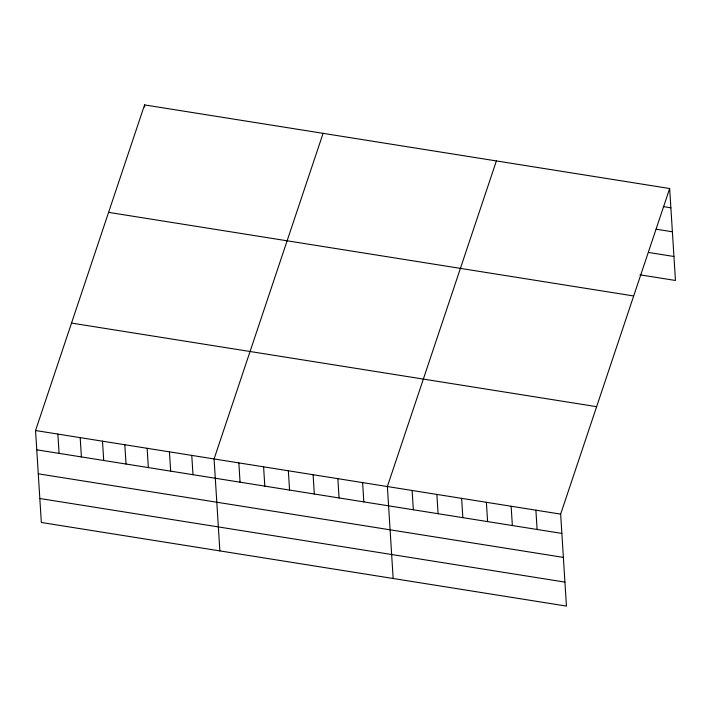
<?xml version="1.0" encoding="UTF-8"?>
<svg xmlns="http://www.w3.org/2000/svg" width="711" height="711" viewBox="0 0 711 711"><rect width="100%" height="100%" fill="white"/><g stroke="black" fill="none" stroke-linecap="round" stroke-linejoin="round"><path stroke-width="1.07" d="M669.664 188.522L560.65 514.124L566.436 606.083L41.336 522.478L35.55 430.528L144.564 104.917L669.664 188.522L675.45 280.472L639.936 274.819M323.096 133.339L214.082 458.95L219.868 550.909M496.385 160.935L387.371 486.537L393.156 578.496M663.345 206.608L670.882 207.808M656.244 229.218L672.384 231.786M649.187 252.556L673.939 256.493M108.587 212.367L633.688 295.972M71.527 323.078L596.627 406.674M35.55 430.528L560.65 514.124M36.768 449.823L561.868 533.419M38.27 473.802L563.379 557.397M39.825 498.5L564.925 582.105M535.898 510.187L537.107 529.482M511.138 506.241L512.355 525.536M486.386 502.304L487.604 521.598M461.635 498.358L462.843 517.652M436.874 494.421L438.092 513.715M412.122 490.483L413.34 509.769M362.61 482.6L363.828 501.886M337.858 478.654L339.076 497.949M313.107 474.717L314.315 494.012M288.346 470.771L289.564 490.066M263.594 466.834L264.812 486.128M238.843 462.888L240.051 482.182M191.766 455.396L192.983 474.69M169.449 451.841L170.667 471.135M144.564 104.917L144.697 107.059M147.133 448.294L148.35 467.58M124.816 444.739L126.034 464.034M102.5 441.184L103.717 460.479M80.183 437.629L81.401 456.924M57.867 434.083L59.084 453.369"/></g></svg>
